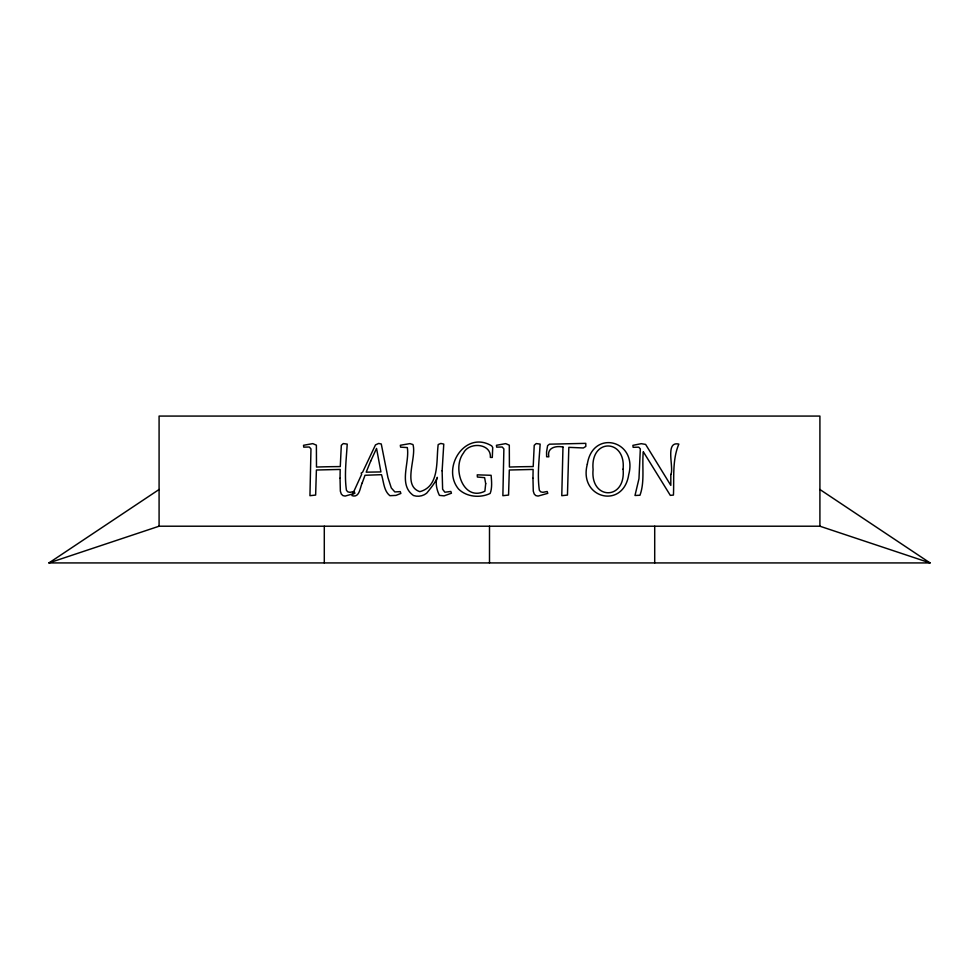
<?xml version="1.0" encoding="UTF-8"?>
<svg xmlns="http://www.w3.org/2000/svg" width="979" height="979" viewBox="0 0 979 979"><rect width="100%" height="100%" fill="white"/><g stroke="black" fill="none" stroke-linecap="round" stroke-linejoin="round"><path stroke-width="1.47" d="M819.912 489.5L930.05 562.925L48.95 562.925L159.087 489.5M48.95 562.925L159.087 526.212L819.912 526.212L930.05 562.925M819.912 526.212L819.912 416.075L159.087 416.075L159.087 526.212M654.706 526.212L654.706 562.925M489.5 526.212L489.5 562.925M324.294 526.212L324.294 562.925M670.835 474.46L670.811 485.376L645.614 444.405L641.245 443.683L632.899 445.347L633.144 447.317L638.736 447.158L640.327 448.92L638.969 478.719L634.992 495.484L639.96 495.252C644.941 481.827 641.845 465.931 643.289 451.698L670.321 495.374L673.442 495.068C674.201 478.07 672.12 460.057 678.839 444.099C664.533 440.795 674.237 467.986 670.835 474.46M340.043 478.254L340.349 491.128L341.292 494.016L342.895 495.594L345.122 496.072L354.863 493.343L354.239 491.507L349.919 492.339L347.802 491.837L346.444 490.283C344.216 475.072 346.346 459.408 347.215 444.099L343.299 443.56L341.304 445.323L340.276 466.579L334.304 466.64A773.471 773.471 0 0 0 316.486 467.056L316.388 445.176L312.778 443.622L303.527 445.286L303.747 447.134L309.315 447.011L310.967 448.92L309.951 495.692L315.642 495.068L316.401 470.006L340.19 469.443L340.043 478.254M532.968 478.254L533.274 491.128L534.216 494.016L535.807 495.594L538.046 496.072L547.787 493.343L547.163 491.507L542.831 492.339L540.714 491.837L539.368 490.283C537.141 475.072 539.258 459.408 540.139 444.099L536.211 443.56L534.228 445.323L533.2 466.579L527.228 466.64A773.471 773.471 0 0 0 509.41 467.056L509.3 445.176L505.702 443.622L496.451 445.286L496.671 447.134L502.239 447.011L503.879 448.92L502.876 495.692L508.554 495.068L509.313 470.006L533.114 469.443L532.968 478.254M562.974 447.024L561.775 495.692L567.453 495.068L568.823 447.342L583.374 447.966L585.834 446.424L585.772 443.352L549.452 444.185L547.604 445.665L546.563 451.943L546.625 456.765L548.84 456.826C546.759 447.538 556.06 445.58 562.974 447.024M442.129 470.838L442.618 489.243L444.87 492.229L450.854 491.458L451.441 493.232L444.148 495.851L439.424 495.398C429.744 475.39 447.391 468.488 426.624 493.232A14.036 14.036 0 0 1 413.505 495.533C398.012 484.74 409.871 462.761 407.313 447.562L400.595 447.158L400.338 445.261L409.956 443.609L412.979 444.564C416.87 457.939 402.026 485.682 419.832 491.666C439.877 486.367 436.059 460.791 438.188 444.552L440.844 443.45L443.768 444.099L442.129 470.838M485.694 483.65L484.886 491.201C463.287 501.946 451.772 468.097 463.508 452.983C468.978 441.7 491.397 443.12 490.357 457.413L492.302 457.45L492.718 447.501L491.691 445.886C465.135 429.781 440.917 467.999 458.649 489.145C466.738 497.038 480.163 498.25 490.161 493.44C492.278 488.031 491.629 481.105 491.103 475.304L477.238 474.839L477.397 477.03L484.617 477.666L485.694 483.65M623.085 469.174C626.107 500.893 590.043 500.208 593.09 469.553C590.056 437.846 626.132 438.531 623.085 469.174M587.327 464.193C578.173 498.409 623.415 509.924 628.726 474.546C637.88 440.317 592.638 428.802 587.327 464.193M362.23 482.892C359.978 487.542 359.611 498.274 351.95 495.619L361.643 474.35L361.178 473.114L362.609 472.196L375.495 444.882L378.665 443.45L381.272 443.989L387.917 477.483L391.294 487.946L394.855 491.935L400.252 491.617L400.876 493.453L395.969 495.398L389.899 495.692C383.707 490.809 383.768 481.644 381.492 474.68L365.02 475.268L362.23 482.892M370.686 461.097L366.195 472.172L380.917 471.927L376.548 448.419L370.686 461.097"/></g></svg>
